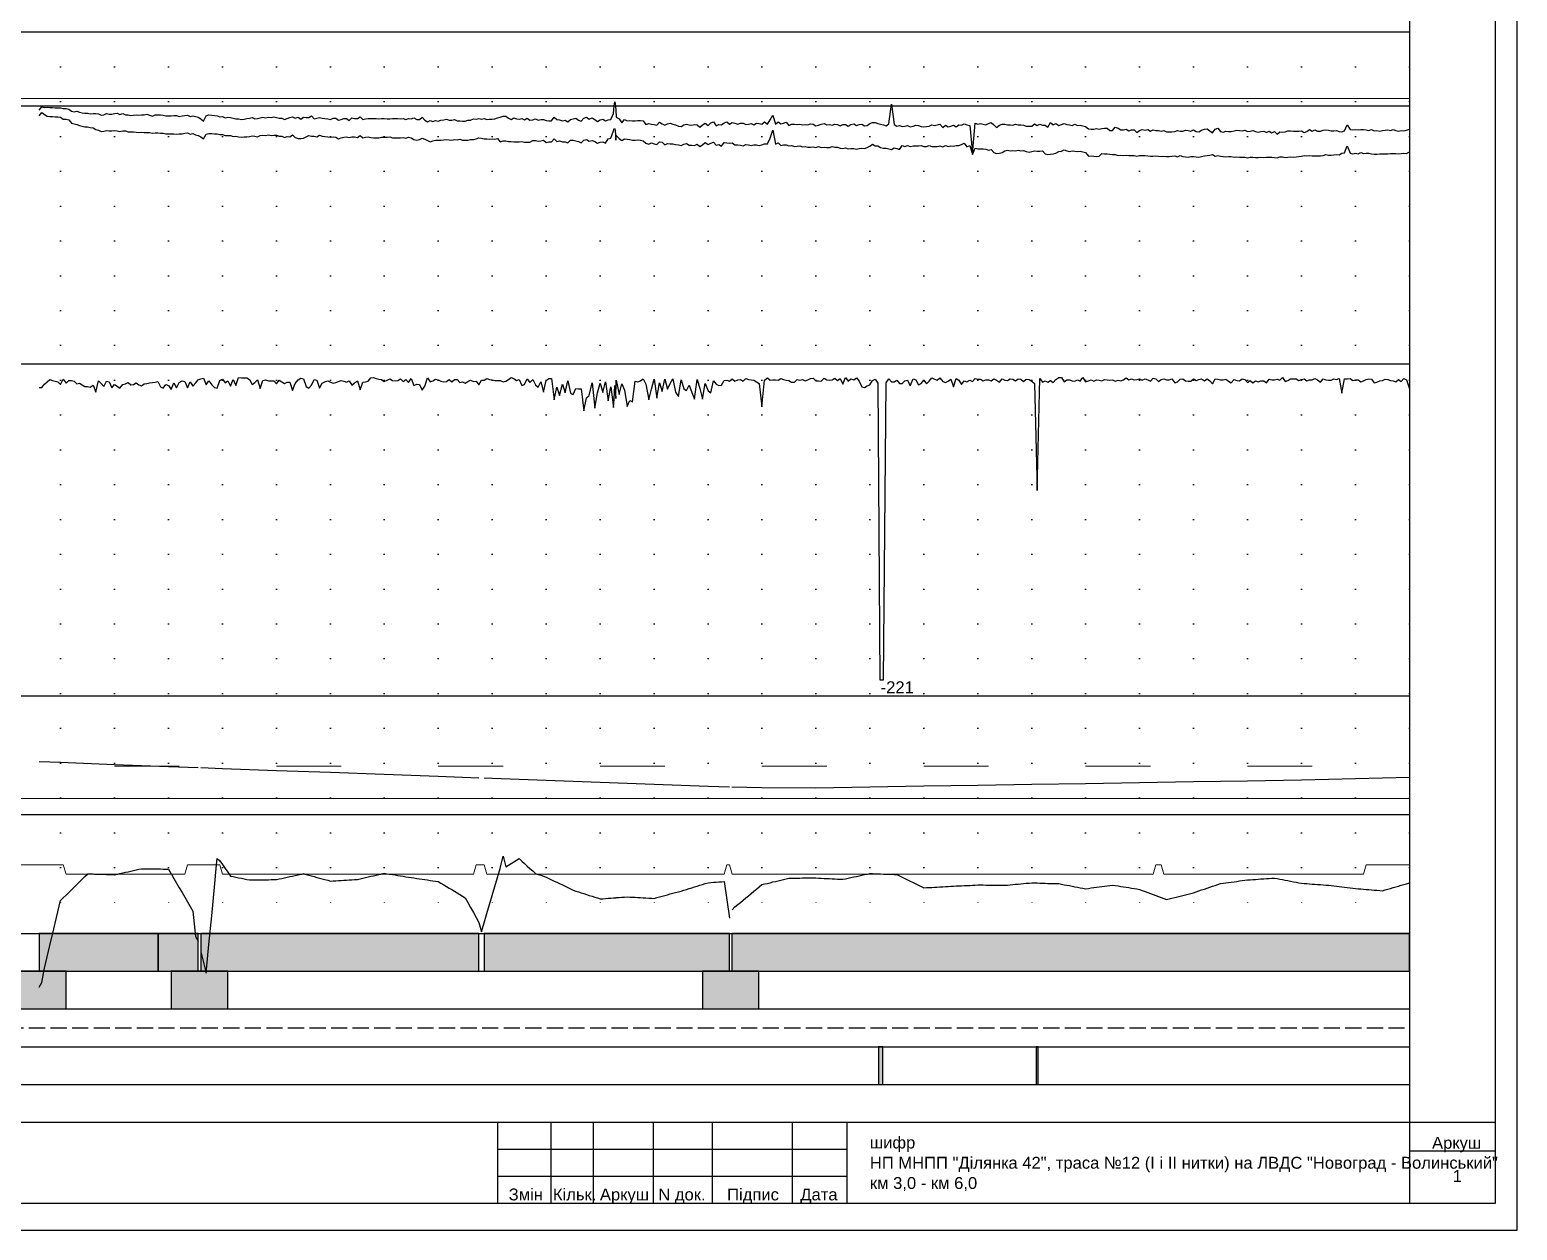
# Model space of a CAD drawing. Header units: millimetres. Extents: x -243 to 1784, y 0 to 1137.
# Drawn here: x 144.3 to 420, y 0 to 222.4 of the extents above; entities that cross this region are included whole.
import ezdxf

# ---------------------------------------------------------------- set-up
doc = ezdxf.new("R2010")
doc.units = ezdxf.units.MM
for name, pattern in [('ACAD_ISO03W100', [30, 12, -18]), ('DOT', [6.35, 0, -6.35]), ('HID-3', [4, 3, -1])]:
    doc.linetypes.add(name, pattern=pattern)
for name, color, linetype in [('График_G', 1, 'Continuous'), ('График_Rгр.', 79, 'Continuous'), ('График_U', 5, 'Continuous'), ('График_UPolar', 3, 'Continuous'), ('График_Глуб', 36, 'Continuous'), ('График_Среза_НеНормативной_Глубины', 10, 'Continuous'), ('Кор сред грунта', 2, 'Continuous'), ('Макет', 7, 'Continuous'), ('Текст', 7, 'Continuous')]:
    doc.layers.add(name, color=color, linetype=linetype)
for name, color, linetype, lineweight in [('График_Rгр_20Ом.', 1, 'Continuous', 0), ('График_Rгр_50Ом.', 76, 'ACAD_ISO03W100', 0), ('График_U_085', 253, 'Continuous', 0), ('График_Нормативной_Глубины', 3, 'Continuous', 0)]:
    doc.layers.add(name, color=color, linetype=linetype, lineweight=lineweight)
doc.styles.get("Standard").update_dxf_attribs({"font": 'arial.ttf'})

# ---------------------------------------------------------------- blocks, each defined once
blk = doc.blocks.new('green')
at = {"layer": 'График_UPolar'}
h = blk.add_hatch(color=256, dxfattribs=at)
h.dxf.hatch_style = 1
h.paths.add_polyline_path([(0, -3.49), (1, -3.49), (1, 3.49), (0, 3.49)])
blk.add_lwpolyline([(0, -3.49), (1, -3.49), (1, 3.49), (0, 3.49)], close=True, dxfattribs=at)
blk = doc.blocks.new('yellow')
at = {"layer": 'Кор сред грунта'}
h = blk.add_hatch(color=256, dxfattribs=at)
h.dxf.hatch_style = 1
h.paths.add_polyline_path([(0, -3.49), (1, -3.49), (1, 3.49), (0, 3.49)])
blk.add_lwpolyline([(0, -3.49), (1, -3.49), (1, 3.49), (0, 3.49)], close=True, dxfattribs=at)
blk = doc.blocks.new('red')
at = {"layer": 'График_G'}
h = blk.add_hatch(color=256, dxfattribs=at)
h.dxf.hatch_style = 1
h.paths.add_polyline_path([(0, -3.49), (1, -3.49), (1, 3.49), (0, 3.49)])
blk.add_lwpolyline([(0, -3.49), (1, -3.49), (1, 3.49), (0, 3.49)], close=True, dxfattribs=at)
blk = doc.blocks.new('blue')
at = {"layer": 'График_U'}
h = blk.add_hatch(color=256, dxfattribs=at)
h.dxf.hatch_style = 1
h.paths.add_polyline_path([(0, -3.49), (1, -3.49), (1, 3.49), (0, 3.49)])
blk.add_lwpolyline([(0, -3.49), (1, -3.49), (1, 3.49), (0, 3.49)], close=True, dxfattribs=at)
blk = doc.blocks.new('dots')
at = {"layer": 'Макет', "linetype": 'DOT', "lineweight": -2}
blk.add_line((0, 0), (0, -167), dxfattribs=at)

msp = doc.modelspace()

# ---------------------------------------------------------------- linework, layer by layer
at = {"layer": 'Defpoints'}
msp.add_lwpolyline([(0, 0), (420, 0), (420, 297), (0, 297)], close=True, dxfattribs=at)
at = {"layer": 'График_G'}
msp.add_lwpolyline([(146, 156.15), (146.5, 156.14), (147, 156.75), (147.5, 157.2), (148, 157.62), (148.5, 157.44), (149, 157.32), (149.5, 157.2), (150, 156.67), (150.5, 157.71), (151, 156.93), (151.5, 157.46), (152, 157.44), (152.5, 157.31), (153, 156.79), (153.5, 156.93), (154, 156.64), (154.5, 156.31), (155, 156.3), (155.5, 156.19), (156, 156.55), (156.5, 155.27), (157, 157.34), (157.5, 156.86), (158, 156.32), (158.5, 157.29), (159, 157.19), (159.5, 156.05), (160, 156.68), (160.5, 156.37), (161, 156.02), (161.5, 156.68), (162, 156.83), (162.5, 157.05), (163, 156.66), (163.5, 156.69), (164, 157), (164.5, 156.66), (165, 156.45), (165.5, 156.8), (166, 156.87), (166.5, 156.99), (167, 157.04), (167.5, 157.13), (168, 157.24), (168.5, 156.24), (169, 156.03), (169.5, 156.71), (170, 156.53), (170.5, 155.78), (171, 157.02), (171.5, 156.06), (172, 157.08), (172.5, 157.34), (173, 157.24), (173.5, 156.05), (174, 157.2), (174.5, 156.4), (175, 156.91), (175.5, 157.54), (176, 157.74), (176.5, 157.85), (177, 156.64), (177.5, 157.36), (178, 156.61), (178.5, 156.16), (179, 155.99), (179.5, 157.44), (180, 157.65), (180.5, 157.02), (181, 157.35), (181.5, 156.4), (182, 157.61), (182.5, 156.5), (183, 157.99), (183.5, 157.9), (184, 157.95), (184.5, 157.93), (185, 157.63), (185.5, 156.67), (186, 157.04), (186.5, 157.53), (187, 155.97), (187.5, 157.45), (188, 157.54), (188.5, 157.35), (189, 157.36), (189.5, 157.34), (190, 156.81), (190.5, 157.5), (191, 157.16), (191.5, 156.88), (192, 157.13), (192.5, 157.14), (193, 155.58), (193.5, 156.85), (194, 157.58), (194.5, 157.87), (195, 157.72), (195.5, 156.3), (196, 156.01), (196.5, 156.58), (197, 157.61), (197.5, 157.52), (198, 156), (198.5, 156.96), (199, 157.19), (199.5, 157.37), (200, 157.1), (200.5, 156.91), (201, 157.06), (201.5, 157.23), (202, 157.45), (202.5, 157.33), (203, 157.15), (203.5, 157.35), (204, 156.55), (204.5, 156.97), (205, 157.36), (205.5, 155.68), (206, 157.12), (206.5, 157.18), (207, 157.3), (207.5, 157.93), (208, 157.97), (208.5, 157.83), (209, 157.68), (209.5, 157.59), (210, 157.26), (210.5, 157.49), (211, 157.76), (211.5, 157.43), (212, 157.34), (212.5, 157.46), (213, 157.73), (213.5, 157.24), (214, 157.59), (214.5, 157.04), (215, 157.8), (215.5, 156.5), (216, 156.78), (216.5, 156.68), (217, 155.66), (217.5, 156.37), (218, 157.95), (218.5, 157.18), (219, 157.38), (219.5, 157.71), (220, 157.56), (220.5, 157.32), (221, 157.2), (221.5, 157.23), (222, 157.63), (222.5, 157.17), (223, 157.61), (223.5, 157.59), (224, 157.09), (224.5, 157.17), (225, 156.93), (225.5, 157.26), (226, 157.49), (226.5, 157.22), (227, 157.33), (227.5, 156.64), (228, 157.47), (228.5, 157.48), (229, 157.81), (229.5, 157.64), (230, 157.55), (230.5, 157.45), (231, 157.44), (231.5, 157.42), (232, 157.19), (232.5, 157.31), (233, 157.63), (233.5, 157.96), (234, 157.8), (234.5, 157.44), (235, 157.63), (235.5, 156.48), (236, 156.72), (236.5, 157.76), (237, 157.07), (237.5, 157.59), (238, 156.62), (238.5, 156.18), (239, 157.16), (239.5, 155.28), (240, 157.41), (240.5, 157.79), (241, 157.81), (241.5, 153.87), (242, 156.18), (242.5, 154.68), (243, 156.77), (243.5, 155.16), (244, 157.38), (244.5, 155.08), (245, 154.84), (245.5, 155.93), (246, 155.91), (246.5, 155.91), (247, 151.82), (247.5, 154.25), (248, 154.65), (248.5, 156.98), (249, 152.31), (249.5, 155.14), (250, 156.94), (250.5, 155.19), (251, 157.18), (251.5, 153.69), (252, 156.27), (252.5, 152.44), (252.6, 154), (252.7, 156.49), (252.8, 155.94), (252.9, 154.12), (253, 157.48), (253.5, 154.81), (254, 156.79), (254.5, 155.67), (255, 152.64), (255.5, 153.72), (256, 153.5), (256.5, 157.29), (257, 157.21), (257.5, 157.34), (258, 157.72), (258.5, 156.74), (259, 153.88), (259.5, 155.81), (260, 157.68), (260.5, 154.15), (261, 157.03), (261.5, 155.39), (262, 157.7), (262.5, 155.81), (263, 156.88), (263.5, 157.73), (264, 155.28), (264.5, 154.47), (265, 157.58), (265.5, 155.88), (266, 155.6), (266.5, 156.56), (267, 155.22), (267.5, 153.99), (268, 157.62), (268.5, 155.94), (269, 153.96), (269.5, 156.88), (270, 155.49), (270.5, 155.12), (271, 157.38), (271.5, 156.74), (272, 156.52), (272.5, 156.56), (273, 157.46), (273.5, 157.5), (274, 157.29), (274.5, 157.74), (275, 157.3), (275.5, 157.56), (276, 157.61), (276.5, 157.32), (277, 157.83), (277.5, 157.61), (278, 157.55), (278.5, 157.52), (279, 157.2), (279.5, 156.89), (280, 152.57), (280.5, 157.5), (281, 157.9), (281.5, 157.5), (282, 157.58), (282.5, 157.53), (283, 157.48), (283.5, 157.82), (284, 157.61), (284.5, 157.48), (285, 157.45), (285.5, 157.13), (286, 157.15), (286.5, 157.62), (287, 157.52), (287.5, 157.63), (288, 157.36), (288.5, 157.55), (289, 157.78), (289.5, 157.84), (290, 157.37), (290.5, 157.36), (291, 157.32), (291.5, 157.87), (292, 157.54), (292.5, 157.49), (293, 157.55), (293.5, 157.89), (294, 157.44), (294.5, 157.83), (295, 156.78), (295.5, 157.97), (296, 157.32), (296.5, 157.74), (297, 157.53), (297.5, 157.93), (298, 157.28), (298.5, 156.25), (299, 156.16), (299.5, 156.46), (300, 156.65), (300.5, 157.46), (301, 157.65), (301.5, 156.91), (301.84, 102), (302, 102), (302.16, 102), (302.5, 102), (303, 157.01), (303.5, 157.73), (304, 157.19), (304.5, 157.21), (305, 157.49), (305.5, 156.87), (306, 156.87), (306.5, 157.39), (307, 157.48), (307.5, 156.43), (308, 157.72), (308.5, 157.58), (309, 156.6), (309.5, 156.85), (310, 157.48), (310.5, 156.8), (311, 157.33), (311.5, 157.9), (312, 157.71), (312.5, 157.47), (313, 157.94), (313.5, 157.27), (314, 157.09), (314.5, 157.31), (315, 157.68), (315.5, 156.28), (316, 157.79), (316.5, 157.48), (317, 156.68), (317.5, 157.37), (318, 157.17), (318.5, 157.51), (319, 157.27), (319.5, 157.8), (320, 157.7), (320.5, 157.68), (321, 157.39), (321.5, 157.54), (322, 157.53), (322.5, 157.4), (323, 157.73), (323.5, 157.51), (324, 157.11), (324.5, 157.77), (325, 157.47), (325.5, 157.44), (326, 157.77), (326.5, 157.69), (327, 157.37), (327.5, 157.73), (328, 157.67), (328.5, 157.22), (329, 157.7), (329.5, 157.59), (330, 157.28), (330.5, 156.9), (331, 137.03), (331.5, 157.78), (332, 157.12), (332.5, 157.4), (333, 157.15), (333.5, 157.42), (334, 157.09), (334.5, 157.6), (335, 157.98), (335.5, 157.98), (336, 157.16), (336.5, 157.54), (337, 157.57), (337.5, 157.38), (338, 157.31), (338.5, 157.55), (339, 157.3), (339.5, 157.98), (340, 157.18), (340.5, 157.36), (341, 157.54), (341.5, 157.32), (342, 157.56), (342.5, 157.5), (343, 157.4), (343.5, 157.59), (344, 157.56), (344.5, 157.5), (345, 157.53), (345.5, 157.28), (346, 157.49), (346.5, 157.38), (347, 157.57), (347.5, 157.94), (348, 157.58), (348.5, 157.76), (349, 157.57), (349.5, 157.59), (350, 157.72), (350.5, 157.51), (351, 157.77), (351.5, 157.57), (352, 157.31), (352.5, 157.87), (353, 157.77), (353.5, 157.26), (354, 157.63), (354.5, 157.72), (355, 157.56), (355.5, 157.57), (356, 157.75), (356.5, 157.03), (357, 157.16), (357.5, 157.7), (358, 157.77), (358.5, 157.39), (359, 157.31), (359.5, 157.31), (360, 157.77), (360.5, 157.45), (361, 157.63), (361.5, 157.72), (362, 157.37), (362.5, 157.76), (363, 157.38), (363.5, 156.84), (364, 157.72), (364.5, 157.7), (365, 157.58), (365.5, 157.57), (366, 157.69), (366.5, 157.31), (367, 157.03), (367.5, 157.64), (368, 157.45), (368.5, 157.35), (369, 157.74), (369.5, 157.59), (370, 157.08), (370.5, 157.45), (371, 156.98), (371.5, 157.37), (372, 157.2), (372.5, 157.38), (373, 157.4), (373.5, 156.98), (374, 157.7), (374.5, 157.58), (375, 157.57), (375.5, 157.69), (376, 157.49), (376.5, 157.96), (377, 157.26), (377.5, 157.45), (378, 157.72), (378.5, 157.74), (379, 157.77), (379.5, 157.45), (380, 157.63), (380.5, 157.72), (381, 157.37), (381.5, 157.57), (382, 157.57), (382.5, 157.78), (383, 157.54), (383.5, 157.14), (384, 157.77), (384.5, 157.57), (385, 157.5), (385.5, 157.49), (386, 157.77), (386.5, 157.64), (387, 157.82), (387.5, 155.11), (388, 157.74), (388.5, 157.77), (389, 157.82), (389.5, 157.45), (390, 157.54), (390.5, 157.56), (391, 157.2), (391.5, 157.38), (392, 157.59), (392.5, 157.72), (393, 157.7), (393.5, 157.02), (394, 157.12), (394.5, 157.35), (395, 157.46), (395.5, 157.66), (396, 157.64), (396.5, 157.45), (397, 157.35), (397.5, 157.18), (398, 157.59), (398.5, 157.26), (399, 157.82), (399.5, 157.54), (400, 155.88)], dxfattribs=at)
at = {"layer": 'График_Rгр.'}
for points in [[(146, 86.84), (150, 86.69), (160, 86.29), (170, 85.93), (175.5, 85.73)], [(176, 85.71), (180, 85.57), (190, 85.2), (200, 84.84), (210, 84.48), (220, 84.11), (227.5, 83.84)], [(228.5, 83.8), (230, 83.75), (240, 83.39), (250, 83.02), (260, 82.66), (270, 82.3), (274, 82.18)], [(274.4, 82.16), (280, 82), (290, 81.99), (300, 82.15), (310, 82.31), (320, 82.47), (330, 82.63), (340, 82.79), (350, 82.95), (360, 83.11), (370, 83.27), (380, 83.45), (390, 83.7), (400, 83.94)]]:
    msp.add_lwpolyline(points, dxfattribs=at)
at = {"layer": 'График_Rгр_20Ом.'}
msp.add_lwpolyline([(100, 80), (400, 80)], dxfattribs=at)
at = {"layer": 'График_Rгр_50Ом.'}
msp.add_lwpolyline([(100, 86), (400, 86)], dxfattribs=at)
at = {"layer": 'График_U'}
msp.add_lwpolyline([(146, 206.49), (146.5, 207.06), (147, 206.72), (147.5, 206.4), (148, 206.37), (148.5, 206.34), (149, 206.31), (149.5, 206.28), (150, 206.23), (150.5, 205.88), (151, 205.82), (151.5, 205.7), (152, 205.09), (152.5, 204.96), (153, 204.87), (153.5, 204.7), (154, 204.57), (154.5, 204.45), (155, 204.4), (155.5, 204.31), (156, 204.22), (156.5, 203.94), (157, 203.8), (157.5, 203.57), (158, 203.64), (158.5, 203.75), (159, 203.69), (159.5, 203.71), (160, 203.73), (160.5, 203.71), (161, 203.57), (161.5, 203.71), (162, 203.66), (162.5, 203.53), (163, 203.48), (163.5, 203.48), (164, 203.46), (164.5, 203.39), (165, 203.43), (165.5, 203.39), (166, 203.41), (166.5, 203.36), (167, 203.25), (167.5, 203.32), (168, 203.32), (168.5, 203.25), (169, 203.27), (169.5, 203.13), (170, 203.15), (170.5, 203.15), (171, 203.15), (171.5, 203.09), (172, 203.15), (172.5, 203.16), (173, 203.24), (173.5, 203.32), (174, 203.08), (174.5, 203.2), (175, 202.94), (175.5, 202.8), (176, 202.56), (176.5, 202.18), (177, 203.06), (177.5, 203.18), (178, 203.18), (178.5, 203.16), (179, 203.15), (179.5, 203.04), (180, 202.99), (180.5, 202.83), (181, 202.85), (181.5, 202.8), (182, 202.62), (182.5, 202.69), (183, 202.57), (183.5, 202.5), (184, 202.56), (184.5, 202.59), (185, 202.62), (185.5, 202.74), (186, 202.69), (186.5, 202.59), (187, 202.85), (187.5, 202.87), (188, 202.83), (188.5, 202.97), (189, 202.85), (189.5, 202.9), (190, 202.9), (190.5, 202.73), (191, 202.73), (191.5, 202.48), (192, 202.64), (192.5, 202.59), (193, 202.92), (193.5, 202.46), (194, 202.29), (194.5, 202.27), (195, 202.36), (195.5, 202.57), (196, 202.85), (196.5, 202.71), (197, 202.67), (197.5, 202.6), (198, 202.87), (198.5, 202.71), (199, 202.66), (199.5, 202.59), (200, 202.52), (200.5, 202.55), (201, 202.52), (201.5, 202.22), (202, 202.41), (202.5, 202.52), (203, 202.6), (203.5, 202.46), (204, 202.57), (204.5, 202.55), (205, 202.48), (205.5, 202.8), (206, 202.39), (206.5, 202.5), (207, 202.57), (207.5, 202.46), (208, 202.42), (208.5, 202.41), (209, 202.39), (209.5, 202.53), (210, 202.53), (210.5, 202.54), (211, 202.55), (211.5, 202.39), (212, 202.39), (212.5, 202.38), (213, 202.38), (213.5, 202.43), (214, 202.32), (214.5, 202.53), (215, 202.41), (215.5, 202.08), (216, 201.93), (216.5, 202.06), (217, 202.36), (217.5, 202.13), (218, 201.92), (218.5, 201.67), (219, 201.86), (219.5, 201.95), (220, 201.95), (220.5, 201.95), (221, 202.02), (221.5, 202.08), (222, 202), (222.5, 201.95), (223, 202.11), (223.5, 202), (224, 202.15), (224.5, 201.95), (225, 201.93), (225.5, 201.99), (226, 202.11), (226.5, 202.08), (227, 202.2), (227.5, 202.38), (228, 202.34), (228.5, 202.23), (229, 202.18), (229.5, 202.16), (230, 202.22), (230.5, 202.16), (231, 202.29), (231.5, 201.67), (232, 201.83), (232.5, 201.81), (233, 201.69), (233.5, 201.71), (234, 201.65), (234.5, 201.63), (235, 201.67), (235.5, 201.71), (236, 201.56), (236.5, 201.6), (237, 201.6), (237.5, 201.9), (238, 201.92), (238.5, 201.78), (239, 201.83), (239.5, 201.97), (240, 201.55), (240.5, 201.63), (241, 201.62), (241.5, 202.23), (242, 201.71), (242.5, 201.81), (243, 201.62), (243.5, 201.65), (244, 201.49), (244.5, 201.95), (245, 201.99), (245.5, 201.83), (246, 201.72), (246.5, 201.46), (247, 201.99), (247.5, 202.11), (248, 201.78), (248.5, 201.9), (249, 201.71), (249.5, 201.42), (250, 201.6), (250.5, 201.63), (251, 201.42), (251.5, 202.23), (252, 202.34), (252.5, 203.66), (252.6, 204.1), (252.7, 204.07), (252.8, 203.82), (252.9, 201.97), (253, 202.8), (253.5, 202.25), (254, 201.92), (254.5, 202.2), (255, 202.15), (255.5, 202.08), (256, 201.95), (256.5, 201.97), (257, 202.04), (257.5, 201.93), (258, 201.83), (258.5, 201.41), (259, 201.21), (259.5, 201.48), (260, 201.28), (260.5, 201.16), (261, 201.65), (261.5, 201.58), (262, 201.11), (262.5, 201.32), (263, 201.3), (263.5, 201.26), (264, 201.16), (264.5, 201.11), (265, 200.97), (265.5, 201.19), (266, 201.34), (266.5, 201.02), (267, 201.05), (267.5, 201), (268, 201.19), (268.5, 200.81), (269, 201.11), (269.5, 201.53), (270, 201.16), (270.5, 201.42), (271, 201.58), (271.5, 201.04), (272, 201.14), (272.5, 200.86), (273, 201.51), (273.5, 201.46), (274, 201.39), (274.5, 201.44), (275, 201.12), (275.5, 201.11), (276, 201.05), (276.5, 200.93), (277, 201.14), (277.5, 201.07), (278, 200.97), (278.5, 201.07), (279, 201.12), (279.5, 200.95), (280, 201.11), (280.5, 201.26), (281, 201.26), (281.5, 202.32), (282, 203.8), (282.5, 201.21), (283, 201.46), (283.5, 200.98), (284, 201.11), (284.5, 201.09), (285, 200.89), (285.5, 200.95), (286, 200.79), (286.5, 200.82), (287, 200.88), (287.5, 200.75), (288, 200.77), (288.5, 200.65), (289, 200.67), (289.5, 200.75), (290, 200.63), (290.5, 200.77), (291, 200.61), (291.5, 200.67), (292, 200.61), (292.5, 200.61), (293, 200.81), (293.5, 200.67), (294, 200.65), (294.5, 200.47), (295, 200.42), (295.5, 200.56), (296, 200.35), (296.5, 200.42), (297, 200.42), (297.5, 200.31), (298, 200.4), (298.5, 200.47), (299, 200.42), (299.5, 200.58), (300, 200.84), (300.5, 201.19), (301, 200.91), (301.5, 200.93), (302, 200.59), (302.5, 200.45), (303, 200.49), (303.5, 200.37), (304, 200.26), (304.5, 200.52), (305, 200.44), (305.5, 200.21), (306, 200.97), (306.5, 200.81), (307, 201), (307.5, 200.81), (308, 200.89), (308.5, 200.91), (309, 200.89), (309.5, 200.98), (310, 200.79), (310.5, 200.81), (311, 200.95), (311.5, 200.77), (312, 200.79), (312.5, 200.77), (313, 200.93), (313.5, 200.72), (314, 200.97), (314.5, 200.79), (315, 200.88), (315.5, 200.86), (316, 200.98), (316.5, 201), (317, 201.16), (317.5, 201.39), (318, 200.75), (318.5, 200.97), (319, 199.33), (319.5, 200.47), (320, 200.35), (320.5, 200.37), (321, 200.37), (321.5, 200.28), (322, 200.12), (322.5, 200.21), (323, 199.7), (323.5, 199.47), (324, 199.54), (324.5, 199.68), (325, 199.98), (325.5, 200.08), (326, 200.01), (326.5, 200.03), (327, 199.98), (327.5, 200.08), (328, 200.01), (328.5, 200.03), (329, 199.84), (329.5, 199.75), (330, 199.89), (330.5, 199.98), (331, 199.91), (331.5, 199.91), (332, 200), (332.5, 199.45), (333, 199.33), (333.5, 199.36), (334, 199.4), (334.5, 199.56), (335, 199.89), (335.5, 199.94), (336, 200.15), (336.5, 200), (337, 199.87), (337.5, 199.98), (338, 199.93), (338.5, 199.86), (339, 199.91), (339.5, 199.8), (340, 199.68), (340.5, 198.98), (341, 199.06), (341.5, 199.01), (342, 198.96), (342.5, 199.01), (343, 199.47), (343.5, 199.45), (344, 199.42), (344.5, 199.35), (345, 199.28), (345.5, 199.33), (346, 199.14), (346.5, 199.17), (347, 199.14), (347.5, 199.19), (348, 199.12), (348.5, 199.1), (349, 199.1), (349.5, 199.01), (350, 199.1), (350.5, 199.12), (351, 199.1), (351.5, 199.06), (352, 198.99), (352.5, 199.01), (353, 199.08), (353.5, 199.01), (354, 198.96), (354.5, 199.01), (355, 198.96), (355.5, 198.91), (356, 198.98), (356.5, 199.05), (357, 198.89), (357.5, 199.14), (358, 198.96), (358.5, 198.89), (359, 198.82), (359.5, 198.92), (360, 198.96), (360.5, 198.87), (361, 198.84), (361.5, 198.96), (362, 199.08), (362.5, 199.14), (363, 199.19), (363.5, 199.29), (364, 199.01), (364.5, 199.1), (365, 198.99), (365.5, 198.96), (366, 198.87), (366.5, 198.96), (367, 198.92), (367.5, 198.84), (368, 198.87), (368.5, 198.82), (369, 198.78), (369.5, 198.82), (370, 198.69), (370.5, 198.78), (371, 198.82), (371.5, 198.73), (372, 198.75), (372.5, 198.78), (373, 198.77), (373.5, 198.82), (374, 198.84), (374.5, 198.8), (375, 198.73), (375.5, 198.69), (376, 198.89), (376.5, 198.85), (377, 198.77), (377.5, 198.8), (378, 198.89), (378.5, 198.84), (379, 198.87), (379.5, 198.96), (380, 199.01), (380.5, 199.14), (381, 199.06), (381.5, 199.1), (382, 199.06), (382.5, 199.05), (383, 199.06), (383.5, 199.06), (384, 199.12), (384.5, 199.29), (385, 199.21), (385.5, 199.21), (386, 199.24), (386.5, 199.28), (387, 199.26), (387.5, 199.58), (388, 199.61), (388.5, 200.93), (389, 199.58), (389.5, 199.4), (390, 199.54), (390.5, 199.42), (391, 199.66), (391.5, 199.47), (392, 199.54), (392.5, 199.54), (393, 199.44), (393.5, 199.36), (394, 199.35), (394.5, 199.44), (395, 199.42), (395.5, 199.43), (396, 199.44), (396.5, 199.52), (397, 199.49), (397.5, 199.47), (398, 199.42), (398.5, 199.51), (399, 199.54), (399.5, 199.51), (400, 199.82)], dxfattribs=at)
at = {"layer": 'График_U_085'}
msp.add_lwpolyline([(100, 209.7), (400, 209.7)], dxfattribs=at)
at = {"layer": 'График_UPolar'}
msp.add_lwpolyline([(146, 207.49), (146.5, 208.16), (147, 208.04), (147.5, 208.05), (148, 208.03), (148.5, 208), (149, 207.98), (149.5, 207.96), (150, 207.94), (150.5, 207.84), (151, 207.8), (151.5, 207.73), (152, 207.35), (152.5, 207.18), (153, 207.31), (153.5, 207.15), (154, 207.04), (154.5, 206.96), (155, 206.99), (155.5, 206.86), (156, 206.91), (156.5, 206.93), (157, 206.84), (157.5, 206.6), (158, 206.66), (158.5, 206.87), (159, 206.75), (159.5, 206.8), (160, 206.89), (160.5, 206.96), (161, 206.72), (161.5, 206.93), (162, 206.68), (162.5, 206.63), (163, 206.53), (163.5, 206.62), (164, 206.65), (164.5, 206.6), (165, 206.66), (165.5, 206.66), (166, 206.77), (166.5, 206.58), (167, 206.41), (167.5, 206.68), (168, 206.63), (168.5, 206.64), (169, 206.61), (169.5, 206.44), (170, 206.46), (170.5, 206.48), (171, 206.5), (171.5, 206.55), (172, 206.37), (172.5, 206.48), (173, 206.53), (173.5, 206.6), (174, 206.36), (174.5, 206.46), (175, 206.32), (175.5, 206.21), (176, 205.92), (176.5, 205.51), (177, 206.44), (177.5, 206.66), (178, 206.59), (178.5, 206.53), (179, 206.46), (179.5, 206.26), (180, 206.33), (180.5, 206.1), (181, 206.21), (181.5, 206.15), (182, 206.01), (182.5, 205.89), (183, 205.89), (183.5, 205.79), (184, 205.88), (184.5, 205.97), (185, 206.06), (185.5, 206.16), (186, 205.89), (186.5, 205.98), (187, 206.11), (187.5, 206.25), (188, 206.08), (188.5, 206.21), (189, 206.13), (189.5, 206.26), (190, 206.17), (190.5, 206.03), (191, 206.05), (191.5, 205.79), (192, 206), (192.5, 206.15), (193, 206.3), (193.5, 206.05), (194, 206.21), (194.5, 205.82), (195, 206.21), (195.5, 206.15), (196, 206.18), (196.5, 206.46), (197, 205.93), (197.5, 206.02), (198, 206.13), (198.5, 206.06), (199, 205.96), (199.5, 205.94), (200, 205.79), (200.5, 206.04), (201, 206.04), (201.5, 205.64), (202, 205.81), (202.5, 205.96), (203, 205.98), (203.5, 205.58), (204, 206.12), (204.5, 205.99), (205, 205.95), (205.5, 206.29), (206, 205.78), (206.5, 205.94), (207, 206), (207.5, 206), (208, 205.97), (208.5, 205.95), (209, 205.92), (209.5, 205.98), (210, 205.95), (210.5, 205.92), (211, 205.89), (211.5, 205.99), (212, 205.97), (212.5, 205.95), (213, 205.93), (213.5, 205.95), (214, 205.8), (214.5, 205.98), (215, 205.89), (215.5, 206.1), (216, 205.79), (216.5, 205.79), (217, 206.2), (217.5, 205.67), (218, 205.37), (218.5, 205.59), (219, 205.43), (219.5, 205.59), (220, 205.46), (220.5, 205.67), (221, 205.72), (221.5, 205.87), (222, 205.68), (222.5, 205.66), (223, 205.8), (223.5, 205.56), (224, 205.56), (224.5, 205.46), (225, 205.5), (225.5, 205.67), (226, 205.68), (226.5, 205.9), (227, 205.88), (227.5, 206), (228, 205.87), (228.5, 205.95), (229, 205.79), (229.5, 205.82), (230, 205.82), (230.5, 205.93), (231, 206.12), (231.5, 206.22), (232, 206.39), (232.5, 206.41), (233, 206.02), (233.5, 205.79), (234, 206.12), (234.5, 205.92), (235, 205.82), (235.5, 205.97), (236, 205.72), (236.5, 206.05), (237, 205.68), (237.5, 205.75), (238, 205.92), (238.5, 205.65), (239, 205.8), (239.5, 205.81), (240, 205.6), (240.5, 205.52), (241, 205.56), (241.5, 206.22), (242, 205.79), (242.5, 205.72), (243, 205.56), (243.5, 205.68), (244, 205.33), (244.5, 205.79), (245, 205.94), (245.5, 206.04), (246, 205.64), (246.5, 205.45), (247, 206.04), (247.5, 206.19), (248, 205.85), (248.5, 206.09), (249, 205.79), (249.5, 205.42), (250, 205.75), (250.5, 205.82), (251, 205.56), (251.5, 205.7), (252, 205.81), (252.5, 206.87), (252.6, 208.3), (252.7, 209.06), (252.8, 208.83), (252.9, 207.54), (253, 206.19), (253.5, 205.9), (254, 205.18), (254.5, 205.81), (255, 205.56), (255.5, 205.63), (256, 205.56), (256.5, 205.52), (257, 205.6), (257.5, 205.58), (258, 205.53), (258.5, 204.84), (259, 205.06), (259.5, 204.92), (260, 204.85), (260.5, 204.74), (261, 205.29), (261.5, 204.98), (262, 204.74), (262.5, 205), (263, 205.09), (263.5, 204.9), (264, 204.83), (264.5, 204.55), (265, 204.5), (265.5, 204.78), (266, 204.93), (266.5, 204.8), (267, 204.72), (267.5, 204.89), (268, 204.77), (268.5, 204.35), (269, 204.83), (269.5, 205.1), (270, 204.69), (270.5, 205.16), (271, 205.36), (271.5, 204.61), (272, 204.86), (272.5, 204.77), (273, 205.16), (273.5, 205.37), (274, 204.93), (274.5, 205.26), (275, 205.12), (275.5, 204.91), (276, 205.14), (276.5, 205.08), (277, 204.85), (277.5, 204.95), (278, 205.02), (278.5, 204.83), (279, 205.12), (279.5, 205.06), (280, 204.95), (280.5, 205.33), (281, 204.93), (281.5, 205.75), (282, 206.57), (282.5, 204.9), (283, 205.33), (283.5, 204.96), (284, 205.12), (284.5, 205.27), (285, 204.7), (285.5, 204.9), (286, 204.91), (286.5, 204.89), (287, 204.9), (287.5, 204.79), (288, 204.86), (288.5, 204.78), (289, 204.96), (289.5, 204.9), (290, 204.62), (290.5, 204.73), (291, 204.93), (291.5, 205.02), (292, 204.78), (292.5, 204.89), (293, 204.71), (293.5, 204.9), (294, 204.87), (294.5, 204.62), (295, 204.86), (295.5, 204.86), (296, 204.56), (296.5, 204.86), (297, 204.97), (297.5, 204.69), (298, 204.87), (298.5, 204.93), (299, 204.6), (299.5, 204.65), (300, 205.07), (300.5, 205.24), (301, 205.22), (301.5, 205.02), (302, 204.95), (302.5, 204.79), (303, 204.61), (303.5, 204.97), (304, 208.65), (304.5, 204.85), (305, 204.54), (305.5, 204.7), (306, 204.49), (306.5, 204.56), (307, 204.69), (307.5, 204.4), (308, 204.57), (308.5, 204.76), (309, 204.69), (309.5, 204.52), (310, 204.43), (310.5, 204.49), (311, 204.56), (311.5, 204.79), (312, 204.69), (312.5, 204.79), (313, 204.92), (313.5, 204.29), (314, 204.71), (314.5, 204.46), (315, 204.58), (315.5, 204.75), (316, 204.42), (316.5, 204.77), (317, 204.76), (317.5, 204.98), (318, 204.79), (318.5, 204.65), (319, 199.4), (319.5, 205.14), (320, 204.91), (320.5, 205.07), (321, 204.91), (321.5, 204.82), (322, 205.02), (322.5, 205.23), (323, 204.83), (323.5, 204.28), (324, 204.71), (324.5, 204.95), (325, 204.92), (325.5, 204.82), (326, 204.8), (326.5, 204.74), (327, 204.92), (327.5, 204.82), (328, 204.8), (328.5, 204.74), (329, 204.53), (329.5, 204.58), (330, 204.56), (330.5, 204.99), (331, 204.66), (331.5, 204.91), (332, 204.73), (332.5, 204.76), (333, 204.39), (333.5, 205.23), (334, 204.77), (334.5, 205.07), (335, 204.68), (335.5, 204.84), (336, 205.04), (336.5, 204.88), (337, 204.78), (337.5, 204.69), (338, 204.91), (338.5, 204.68), (339, 204.74), (339.5, 204.63), (340, 204.48), (340.5, 204.04), (341, 203.97), (341.5, 203.98), (342, 204.13), (342.5, 204), (343, 204.13), (343.5, 204.17), (344, 204.2), (344.5, 203.75), (345, 203.78), (345.5, 204.36), (346, 204.18), (346.5, 203.86), (347, 203.86), (347.5, 203.97), (348, 203.68), (348.5, 203.86), (349, 203.86), (349.5, 203.37), (350, 203.77), (350.5, 203.94), (351, 203.83), (351.5, 203.91), (352, 203.64), (352.5, 203.85), (353, 203.77), (353.5, 203.76), (354, 203.63), (354.5, 203.78), (355, 203.52), (355.5, 203.51), (356, 203.52), (356.5, 203.55), (357, 203.73), (357.5, 203.6), (358, 203.62), (358.5, 203.79), (359, 203.75), (359.5, 203.64), (360, 203.89), (360.5, 203.58), (361, 203.51), (361.5, 203.8), (362, 203.99), (362.5, 204.06), (363, 203.66), (363.5, 203.3), (364, 203.97), (364.5, 204.2), (365, 203.58), (365.5, 203.44), (366, 203.62), (366.5, 203.55), (367, 203.59), (367.5, 203.67), (368, 203.8), (368.5, 203.74), (369, 203.68), (369.5, 203.83), (370, 203.59), (370.5, 203.65), (371, 203.78), (371.5, 203.58), (372, 203.42), (372.5, 203.54), (373, 203.62), (373.5, 203.38), (374, 203.6), (374.5, 203.33), (375, 203.55), (375.5, 203.09), (376, 203.53), (376.5, 203.45), (377, 203.5), (377.5, 203.69), (378, 203.69), (378.5, 203.62), (379, 203.61), (379.5, 203.65), (380, 203.68), (380.5, 203.38), (381, 203.56), (381.5, 203.93), (382, 203.64), (382.5, 203.87), (383, 203.62), (383.5, 203.65), (384, 203.8), (384.5, 203.88), (385, 203.81), (385.5, 203.67), (386, 203.69), (386.5, 203.75), (387, 203.59), (387.5, 203.53), (388, 203.69), (388.5, 204.83), (389, 203.94), (389.5, 203.9), (390, 203.94), (390.5, 203.9), (391, 203.96), (391.5, 203.94), (392, 203.85), (392.5, 203.74), (393, 203.94), (393.5, 203.66), (394, 203.77), (394.5, 203.64), (395, 203.72), (395.5, 203.8), (396, 203.88), (396.5, 203.76), (397, 203.95), (397.5, 203.73), (398, 203.65), (398.5, 203.77), (399, 203.69), (399.5, 203.79), (400, 203.99)], dxfattribs=at)
at = {"layer": 'График_Глуб'}
for points in [[(176, 51.58), (176.5, 49.6), (177, 47.61), (177.5, 52.93), (178, 58.24), (178.5, 63.55), (178.89, 67.7)], [(146, 45.06), (146.5, 45.91), (147, 48.57), (147.5, 50.66), (148, 52.74), (148.5, 54.82), (149, 56.91), (149.5, 58.99), (150, 61.08), (150.5, 61.57), (151, 62.07), (151.5, 62.57), (152, 63.06), (152.5, 63.56), (153, 64.06), (153.5, 64.55), (154, 65.05), (154.5, 65.55), (154.96, 66)], [(156.29, 66), (156.5, 65.99), (157, 65.98), (157.5, 65.96), (158, 65.94), (158.5, 65.92), (159, 65.91), (159.5, 65.89), (160, 65.87), (160.5, 65.98), (160.58, 66)], [(170.52, 66), (171, 65.17), (171.5, 64.3), (172, 63.43), (172.5, 62.57), (173, 61.7), (173.5, 60.83), (174, 59.96), (174.5, 59.09), (175, 54.41), (175.5, 53.56)], [(181.24, 66), (181.5, 65.63), (182, 65.53), (182.5, 65.42), (183, 65.31), (183.5, 65.21), (184, 65.1), (184.5, 64.99), (185, 64.89), (185.5, 64.9), (186, 64.9), (186.5, 64.91), (187, 64.92), (187.5, 64.93), (188, 64.94), (188.5, 64.95), (189, 64.96), (189.5, 64.97), (190, 64.97), (190.5, 65.08), (191, 65.19), (191.5, 65.3), (192, 65.41), (192.5, 65.52), (193, 65.63), (193.5, 65.74), (194, 65.85), (194.5, 65.96), (194.68, 66)], [(195.25, 66), (195.5, 65.93), (196, 65.79), (196.5, 65.66), (197, 65.52), (197.5, 65.38), (198, 65.24), (198.5, 65.1), (199, 64.97), (199.5, 64.83), (200, 64.69), (200.5, 64.72), (201, 64.75), (201.5, 64.78), (202, 64.81), (202.5, 64.85), (203, 64.88), (203.5, 64.91), (204, 64.94), (204.5, 64.97), (205, 65), (205.5, 65.12), (206, 65.23), (206.5, 65.34), (207, 65.46), (207.5, 65.57), (208, 65.69), (208.5, 65.8), (209, 65.92), (209.37, 66)], [(210.9, 66), (211, 65.98), (211.5, 65.9), (212, 65.82), (212.5, 65.74), (213, 65.66), (213.5, 65.58), (214, 65.5), (214.5, 65.42), (215, 65.34), (215.5, 65.26), (216, 65.19), (216.5, 65.11), (217, 65.04), (217.5, 64.96), (218, 64.89), (218.5, 64.81), (219, 64.74), (219.5, 64.66), (220, 64.59), (220.5, 64.29), (221, 63.99), (221.5, 63.69), (222, 63.4), (222.5, 63.1), (223, 62.8), (223.5, 62.5), (224, 62.2), (224.5, 61.91), (225, 61.61), (225.5, 60.69), (226, 59.78), (226.5, 58.87), (227, 57.95), (227.5, 57.04), (228, 55.3), (228.5, 56.98), (229, 58.66), (229.5, 60.33), (230, 62.01), (230.5, 63.69), (231, 65.37), (231.19, 66)], [(238.28, 66), (238.5, 65.93), (239, 65.76), (239.5, 65.59), (240, 65.42), (240.5, 65.18), (241, 64.94), (241.5, 64.7), (242, 64.46), (242.5, 64.22), (243, 63.98), (243.5, 63.73), (244, 63.49), (244.5, 63.25), (245, 63.01), (245.5, 62.85), (246, 62.69), (246.5, 62.53), (247, 62.37), (247.5, 62.2), (248, 62.04), (248.5, 61.88), (249, 61.72), (249.5, 61.56), (250, 61.4), (250.5, 61.43), (251, 61.47), (251.5, 61.51), (252, 61.54), (252.5, 61.58), (252.6, 61.59), (252.7, 61.59), (252.8, 61.6), (252.9, 61.61), (253, 61.62), (253.5, 61.65), (254, 61.69), (254.5, 61.72), (255, 61.76), (255.5, 61.73), (256, 61.71), (256.5, 61.68), (257, 61.65), (257.5, 61.63), (258, 61.6), (258.5, 61.57), (259, 61.55), (259.5, 61.52), (260, 61.49), (260.5, 61.63), (261, 61.76), (261.5, 61.89), (262, 62.03), (262.5, 62.16), (263, 62.3), (263.5, 62.43), (264, 62.57), (264.5, 62.7), (265, 62.84), (265.5, 62.99), (266, 63.15), (266.5, 63.3), (267, 63.46), (267.5, 63.61), (268, 63.77), (268.5, 63.92), (269, 64.08), (269.5, 64.23), (270, 64.39), (270.5, 64.42), (271, 64.46), (271.5, 64.5), (272, 64.54), (272.5, 64.58), (273, 64.61), (273.5, 61.21), (274, 57.81)], [(274.5, 59.34), (275, 59.92), (275.5, 60.33), (276, 60.74), (276.5, 61.15), (277, 61.57), (277.5, 61.98), (278, 62.39), (278.5, 62.8), (279, 63.21), (279.5, 63.62), (280, 64.03), (280.5, 64.15), (281, 64.27), (281.5, 64.39), (282, 64.52), (282.5, 64.64), (283, 64.76), (283.5, 64.88), (284, 65), (284.5, 65.12), (285, 65.25), (285.5, 65.25), (286, 65.25), (286.5, 65.25), (287, 65.25), (287.5, 65.26), (288, 65.26), (288.5, 65.26), (289, 65.26), (289.5, 65.27), (290, 65.27), (290.5, 65.24), (291, 65.22), (291.5, 65.19), (292, 65.17), (292.5, 65.14), (293, 65.12), (293.5, 65.1), (294, 65.07), (294.5, 65.05), (295, 65.02), (295.5, 65.13), (296, 65.24), (296.5, 65.34), (297, 65.45), (297.5, 65.56), (298, 65.67), (298.5, 65.77), (299, 65.88), (299.5, 65.99), (299.56, 66)], [(302.59, 66), (303, 65.99), (303.5, 65.97), (304, 65.95), (304.5, 65.93), (305, 65.91), (305.5, 65.67), (306, 65.42), (306.5, 65.17), (307, 64.93), (307.5, 64.68), (308, 64.43), (308.5, 64.19), (309, 63.94), (309.5, 63.7), (310, 63.45), (310.5, 63.48), (311, 63.5), (311.5, 63.53), (312, 63.56), (312.5, 63.59), (313, 63.61), (313.5, 63.64), (314, 63.67), (314.5, 63.7), (315, 63.72), (315.5, 63.75), (316, 63.78), (316.5, 63.8), (317, 63.83), (317.5, 63.85), (318, 63.88), (318.5, 63.9), (319, 63.93), (319.5, 63.95), (320, 63.98), (320.5, 63.97), (321, 63.97), (321.5, 63.96), (322, 63.95), (322.5, 63.95), (323, 63.94), (323.5, 63.94), (324, 63.93), (324.5, 63.92), (325, 63.92), (325.5, 63.96), (326, 64.01), (326.5, 64.05), (327, 64.1), (327.5, 64.14), (328, 64.19), (328.5, 64.23), (329, 64.28), (329.5, 64.33), (330, 64.37), (330.5, 64.35), (331, 64.34), (331.5, 64.32), (332, 64.31), (332.5, 64.29), (333, 64.27), (333.5, 64.26), (334, 64.24), (334.5, 64.23), (335, 64.21), (335.5, 64.12), (336, 64.02), (336.5, 63.93), (337, 63.84), (337.5, 63.74), (338, 63.65), (338.5, 63.56), (339, 63.46), (339.5, 63.37), (340, 63.28), (340.5, 63.34), (341, 63.41), (341.5, 63.48), (342, 63.55), (342.5, 63.62), (343, 63.68), (343.5, 63.75), (344, 63.82), (344.5, 63.89), (345, 63.96), (345.5, 63.88), (346, 63.79), (346.5, 63.71), (347, 63.63), (347.5, 63.55), (348, 63.47), (348.5, 63.39), (349, 63.31), (349.5, 63.23), (350, 63.15), (350.5, 62.96), (351, 62.77), (351.5, 62.59), (352, 62.4), (352.5, 62.21), (353, 62.03), (353.5, 61.84), (354, 61.66), (354.5, 61.47), (355, 61.28), (355.5, 61.41), (356, 61.53), (356.5, 61.66), (357, 61.78), (357.5, 61.91), (358, 62.03), (358.5, 62.16), (359, 62.29), (359.5, 62.41), (360, 62.54), (360.5, 62.71), (361, 62.88), (361.5, 63.05), (362, 63.22), (362.5, 63.39), (363, 63.56), (363.5, 63.73), (364, 63.9), (364.5, 64.07), (365, 64.24), (365.5, 64.31), (366, 64.38), (366.5, 64.44), (367, 64.51), (367.5, 64.58), (368, 64.64), (368.5, 64.71), (369, 64.78), (369.5, 64.85), (370, 64.91), (370.5, 64.95), (371, 64.98), (371.5, 65.01), (372, 65.05), (372.5, 65.08), (373, 65.11), (373.5, 65.15), (374, 65.18), (374.5, 65.21), (375, 65.25), (375.5, 65.15), (376, 65.06), (376.5, 64.96), (377, 64.87), (377.5, 64.77), (378, 64.68), (378.5, 64.58), (379, 64.49), (379.5, 64.39), (380, 64.3), (380.5, 64.26), (381, 64.22), (381.5, 64.18), (382, 64.14), (382.5, 64.11), (383, 64.07), (383.5, 64.03), (384, 63.99), (384.5, 63.95), (385, 63.91), (385.5, 63.85), (386, 63.79), (386.5, 63.73), (387, 63.67), (387.5, 63.61), (388, 63.55), (388.5, 63.49), (389, 63.43), (389.5, 63.37), (390, 63.31), (390.5, 63.27), (391, 63.23), (391.5, 63.19), (392, 63.15), (392.5, 63.11), (393, 63.07), (393.5, 63.03), (394, 62.99), (394.5, 62.94), (395, 62.9), (395.5, 63.05), (396, 63.19), (396.5, 63.34), (397, 63.48), (397.5, 63.62), (398, 63.77), (398.5, 63.91), (399, 64.06), (399.5, 64.2), (400, 64.35)]]:
    msp.add_lwpolyline(points, dxfattribs=at)
at = {"layer": 'График_Нормативной_Глубины'}
msp.add_lwpolyline([(142.5, 67.7), (146, 67.7), (146.5, 67.7), (147, 67.7), (147.5, 67.7), (148, 67.7), (148.5, 67.7), (149, 67.7), (149.5, 67.7), (150, 67.7), (150.5, 67.7), (151, 66), (151.5, 66), (152, 66), (152.5, 66), (153, 66), (153.5, 66), (154, 66), (154.5, 66), (155, 66), (155.5, 66), (156, 66), (156.5, 66), (157, 66), (157.5, 66), (158, 66), (158.5, 66), (159, 66), (159.5, 66), (160, 66), (160.5, 66), (161, 66), (161.5, 66), (162, 66), (162.5, 66), (163, 66), (163.5, 66), (164, 66), (164.5, 66), (165, 66), (165.5, 66), (166, 66), (166.5, 66), (167, 66), (167.5, 66), (168, 66), (168.5, 66), (169, 66), (169.5, 66), (170, 66), (170.5, 66), (171, 66), (171.5, 66), (172, 66), (172.5, 66), (173, 66), (173.5, 67.7), (174, 67.7), (174.5, 67.7), (175, 67.7), (175.5, 67.7), (176, 67.7), (176.5, 67.7), (177, 67.7), (177.5, 67.7), (178, 67.7), (178.5, 67.7), (179, 67.7), (179.5, 67.7), (180, 66), (180.5, 66), (181, 66), (181.5, 66), (182, 66), (182.5, 66), (183, 66), (183.5, 66), (184, 66), (184.5, 66), (185, 66), (185.5, 66), (186, 66), (186.5, 66), (187, 66), (187.5, 66), (188, 66), (188.5, 66), (189, 66), (189.5, 66), (190, 66), (190.5, 66), (191, 66), (191.5, 66), (192, 66), (192.5, 66), (193, 66), (193.5, 66), (194, 66), (194.5, 66), (195, 66), (195.5, 66), (196, 66), (196.5, 66), (197, 66), (197.5, 66), (198, 66), (198.5, 66), (199, 66), (199.5, 66), (200, 66), (200.5, 66), (201, 66), (201.5, 66), (202, 66), (202.5, 66), (203, 66), (203.5, 66), (204, 66), (204.5, 66), (205, 66), (205.5, 66), (206, 66), (206.5, 66), (207, 66), (207.5, 66), (208, 66), (208.5, 66), (209, 66), (209.5, 66), (210, 66), (210.5, 66), (211, 66), (211.5, 66), (212, 66), (212.5, 66), (213, 66), (213.5, 66), (214, 66), (214.5, 66), (215, 66), (215.5, 66), (216, 66), (216.5, 66), (217, 66), (217.5, 66), (218, 66), (218.5, 66), (219, 66), (219.5, 66), (220, 66), (220.5, 66), (221, 66), (221.5, 66), (222, 66), (222.5, 66), (223, 66), (223.5, 66), (224, 66), (224.5, 66), (225, 66), (225.5, 66), (226, 66), (226.5, 66), (227, 67.7), (227.5, 67.7), (228, 67.7), (228.5, 67.7), (229, 66), (229.5, 66), (230, 66), (230.5, 66), (231, 66), (231.5, 66), (232, 66), (232.5, 66), (233, 66), (233.5, 66), (234, 66), (234.5, 66), (235, 66), (235.5, 66), (236, 66), (236.5, 66), (237, 66), (237.5, 66), (238, 66), (238.5, 66), (239, 66), (239.5, 66), (240, 66), (240.5, 66), (241, 66), (241.5, 66), (242, 66), (242.5, 66), (243, 66), (243.5, 66), (244, 66), (244.5, 66), (245, 66), (245.5, 66), (246, 66), (246.5, 66), (247, 66), (247.5, 66), (248, 66), (248.5, 66), (249, 66), (249.5, 66), (250, 66), (250.5, 66), (251, 66), (251.5, 66), (252, 66), (252.5, 66), (252.6, 66), (252.7, 66), (252.8, 66), (252.9, 66), (253, 66), (253.5, 66), (254, 66), (254.5, 66), (255, 66), (255.5, 66), (256, 66), (256.5, 66), (257, 66), (257.5, 66), (258, 66), (258.5, 66), (259, 66), (259.5, 66), (260, 66), (260.5, 66), (261, 66), (261.5, 66), (262, 66), (262.5, 66), (263, 66), (263.5, 66), (264, 66), (264.5, 66), (265, 66), (265.5, 66), (266, 66), (266.5, 66), (267, 66), (267.5, 66), (268, 66), (268.5, 66), (269, 66), (269.5, 66), (270, 66), (270.5, 66), (271, 66), (271.5, 66), (272, 66), (272.5, 66), (273, 66), (273.5, 67.7), (274, 67.7), (274.5, 66), (275, 66), (275.5, 66), (276, 66), (276.5, 66), (277, 66), (277.5, 66), (278, 66), (278.5, 66), (279, 66), (279.5, 66), (280, 66), (280.5, 66), (281, 66), (281.5, 66), (282, 66), (282.5, 66), (283, 66), (283.5, 66), (284, 66), (284.5, 66), (285, 66), (285.5, 66), (286, 66), (286.5, 66), (287, 66), (287.5, 66), (288, 66), (288.5, 66), (289, 66), (289.5, 66), (290, 66), (290.5, 66), (291, 66), (291.5, 66), (292, 66), (292.5, 66), (293, 66), (293.5, 66), (294, 66), (294.5, 66), (295, 66), (295.5, 66), (296, 66), (296.5, 66), (297, 66), (297.5, 66), (298, 66), (298.5, 66), (299, 66), (299.5, 66), (300, 66), (300.5, 66), (301, 66), (301.5, 66), (302, 66), (302.5, 66), (303, 66), (303.5, 66), (304, 66), (304.5, 66), (305, 66), (305.5, 66), (306, 66), (306.5, 66), (307, 66), (307.5, 66), (308, 66), (308.5, 66), (309, 66), (309.5, 66), (310, 66), (310.5, 66), (311, 66), (311.5, 66), (312, 66), (312.5, 66), (313, 66), (313.5, 66), (314, 66), (314.5, 66), (315, 66), (315.5, 66), (316, 66), (316.5, 66), (317, 66), (317.5, 66), (318, 66), (318.5, 66), (319, 66), (319.5, 66), (320, 66), (320.5, 66), (321, 66), (321.5, 66), (322, 66), (322.5, 66), (323, 66), (323.5, 66), (324, 66), (324.5, 66), (325, 66), (325.5, 66), (326, 66), (326.5, 66), (327, 66), (327.5, 66), (328, 66), (328.5, 66), (329, 66), (329.5, 66), (330, 66), (330.5, 66), (331, 66), (331.5, 66), (332, 66), (332.5, 66), (333, 66), (333.5, 66), (334, 66), (334.5, 66), (335, 66), (335.5, 66), (336, 66), (336.5, 66), (337, 66), (337.5, 66), (338, 66), (338.5, 66), (339, 66), (339.5, 66), (340, 66), (340.5, 66), (341, 66), (341.5, 66), (342, 66), (342.5, 66), (343, 66), (343.5, 66), (344, 66), (344.5, 66), (345, 66), (345.5, 66), (346, 66), (346.5, 66), (347, 66), (347.5, 66), (348, 66), (348.5, 66), (349, 66), (349.5, 66), (350, 66), (350.5, 66), (351, 66), (351.5, 66), (352, 66), (352.5, 66), (353, 67.7), (353.5, 67.7), (354, 67.7), (354.5, 66), (355, 66), (355.5, 66), (356, 66), (356.5, 66), (357, 66), (357.5, 66), (358, 66), (358.5, 66), (359, 66), (359.5, 66), (360, 66), (360.5, 66), (361, 66), (361.5, 66), (362, 66), (362.5, 66), (363, 66), (363.5, 66), (364, 66), (364.5, 66), (365, 66), (365.5, 66), (366, 66), (366.5, 66), (367, 66), (367.5, 66), (368, 66), (368.5, 66), (369, 66), (369.5, 66), (370, 66), (370.5, 66), (371, 66), (371.5, 66), (372, 66), (372.5, 66), (373, 66), (373.5, 66), (374, 66), (374.5, 66), (375, 66), (375.5, 66), (376, 66), (376.5, 66), (377, 66), (377.5, 66), (378, 66), (378.5, 66), (379, 66), (379.5, 66), (380, 66), (380.5, 66), (381, 66), (381.5, 66), (382, 66), (382.5, 66), (383, 66), (383.5, 66), (384, 66), (384.5, 66), (385, 66), (385.5, 66), (386, 66), (386.5, 66), (387, 66), (387.5, 66), (388, 66), (388.5, 66), (389, 66), (389.5, 66), (390, 66), (390.5, 66), (391, 66), (391.5, 66), (392, 67.7), (392.5, 67.7), (393, 67.7), (393.5, 67.7), (394, 67.7), (394.5, 67.7), (395, 67.7), (395.5, 67.7), (396, 67.7), (396.5, 67.7), (397, 67.7), (397.5, 67.7), (398, 67.7), (398.5, 67.7), (399, 67.7), (399.5, 67.7), (400, 67.7)], dxfattribs=at)
at = {"layer": 'График_Среза_НеНормативной_Глубины'}
for points in [[(231.19, 66), (231.5, 67.04), (232, 69.29), (232.5, 67.33), (233, 67.64), (233.5, 67.95), (234, 68.25), (234.5, 68.56), (235, 68.86), (235.5, 68.4), (236, 67.94), (236.5, 67.48), (237, 67.02), (237.5, 66.56), (238, 66.1), (238.28, 66)], [(160.58, 66), (161, 66.09), (161.5, 66.2), (162, 66.32), (162.5, 66.43), (163, 66.54), (163.5, 66.65), (164, 66.76), (164.5, 66.87), (165, 66.98), (165.5, 66.97), (166, 66.97), (166.5, 66.96), (167, 66.95), (167.5, 66.94), (168, 66.94), (168.5, 66.93), (169, 66.92), (169.5, 66.92), (170, 66.91), (170.5, 66.04), (170.52, 66)], [(178.89, 67.7), (179, 68.86), (179.5, 68.44), (180, 67.74), (180.5, 67.04), (181, 66.34), (181.24, 66)], [(154.96, 66), (155, 66.04), (155.5, 66.03), (156, 66.01), (156.29, 66)], [(194.68, 66), (195, 66.07), (195.25, 66)], [(209.37, 66), (209.5, 66.03), (210, 66.14), (210.5, 66.06), (210.9, 66)], [(299.56, 66), (300, 66.09), (300.5, 66.08), (301, 66.06), (301.5, 66.04), (302, 66.02), (302.5, 66), (302.59, 66)]]:
    msp.add_lwpolyline(points, dxfattribs=at)
at = {"layer": 'Макет', "lineweight": -2}
for p, q in [((415.96, 5), (415.96, 291.97)), ((400, 232), (400, 20)), ((30.96, 222), (400, 222)), ((30.96, 160.5), (400, 160.5)), ((30.96, 99), (400, 99)), ((30.96, 77), (400, 77)), ((30.96, 55), (400, 55)), ((30.96, 48), (400, 48)), ((30.96, 41), (400, 41)), ((30.96, 34), (400, 34)), ((30.96, 27), (400, 27)), ((30.96, 20), (415.96, 20)), ((20, 5), (415.96, 5))]:
    msp.add_line(p, q, dxfattribs=at)
at = {"layer": 'Макет', "linetype": 'DOT', "lineweight": -2}
msp.add_line((400, 222), (400, 55), dxfattribs=at)
at = {"layer": 'Макет', "linetype": 'HID-3', "lineweight": -2}
msp.add_line((92.13, 37.5), (400, 37.5), dxfattribs=at)
at = {"layer": 'Макет', "color": 7}
for points in [[(230.96, 20), (230.96, 5)], [(230.96, 20), (295.78, 20)], [(240.89, 20), (240.89, 5)], [(248.78, 5), (248.78, 20)], [(259.86, 20), (259.86, 5)], [(270.78, 20), (270.78, 5)], [(285.68, 5), (285.68, 20)], [(295.78, 5), (295.78, 20)], [(230.96, 15), (295.78, 15)], [(230.96, 10), (295.78, 10)]]:
    msp.add_lwpolyline(points, dxfattribs=at)
at = {"layer": 'Макет'}
for points in [[(400, 20), (400, 5)], [(400, 14.73), (415.96, 14.73)]]:
    msp.add_lwpolyline(points, dxfattribs=at)
at = {"layer": 'Текст'}
msp.add_lwpolyline([(100, 208.3), (400, 208.3)], dxfattribs=at)

# ---------------------------------------------------------------- block references
at = {"layer": 'График_Rгр_50Ом.'}
for name, p, xscale in [('red', (142.5, 44.5), 8.5), ('red', (170.5, 44.5), 10.5), ('red', (269, 44.5), 10.39999999999998), ('red', (301.6, 30.5), 0.7999999999999545), ('blue', (330.8, 30.5), 0.4000000000000909)]:
    msp.add_blockref(name, p, dxfattribs=dict(at, xscale=xscale))
at = {"layer": 'Текст'}
for p in [(150, 222), (160, 222), (170, 222), (180, 222), (190, 222), (200, 222), (210, 222), (220, 222), (230, 222), (240, 222), (250, 222), (260, 222), (270, 222), (280, 222), (290, 222), (300, 222), (310, 222), (320, 222), (330, 222), (340, 222), (350, 222), (360, 222), (370, 222), (380, 222), (390, 222)]:
    msp.add_blockref('dots', p, dxfattribs=at)
for name, p, xscale in [('green', (146, 51.5), 22.10000000000002), ('yellow', (168.1, 51.5), 7.399999999999977), ('yellow', (176, 51.5), 51.50000000000006), ('yellow', (228.5, 51.5), 45.49999999999997), ('yellow', (274.4, 51.5), 125.6)]:
    msp.add_blockref(name, p, dxfattribs=dict(at, xscale=xscale))

# ---------------------------------------------------------------- texts
at = {"layer": 'График_G'}
msp.add_text('-221', height=2.2, dxfattribs=at).set_placement((302, 99.5))
at = {"layer": 'Текст'}
for s, p in [('шифр', (300, 15.15)), ('НП МНПП "Ділянка 42", траса №12 (І і ІІ нитки) на ЛВДС "Новоград - Волинський"', (300, 11.4)), ('км 3,0 - км 6,0', (300, 7.65))]:
    msp.add_text(s, height=2.2, dxfattribs=at).set_placement(p)
at = {"layer": 'Текст', "char_height": 2.2, "attachment_point": 1}
for s, insert, width in [('Аркуш', (404.21, 17.3), 5.5314), ('1', (408.03, 11.15), 1.708), ('Змiн', (233.05, 7.73), 5.5314), ('Кiльк.', (241.25, 7.73), 5.5314), ('Аркуш', (249.96, 7.73), 5.5314), ('N док.', (260.78, 7.73), 10.4342), ('Пiдпис', (273.54, 7.73), 5.5314), ('Дата', (287.11, 7.73), 5.5314)]:
    msp.add_mtext(s, dxfattribs=dict(at, insert=insert, width=width))

doc.saveas('drawing.dxf')
